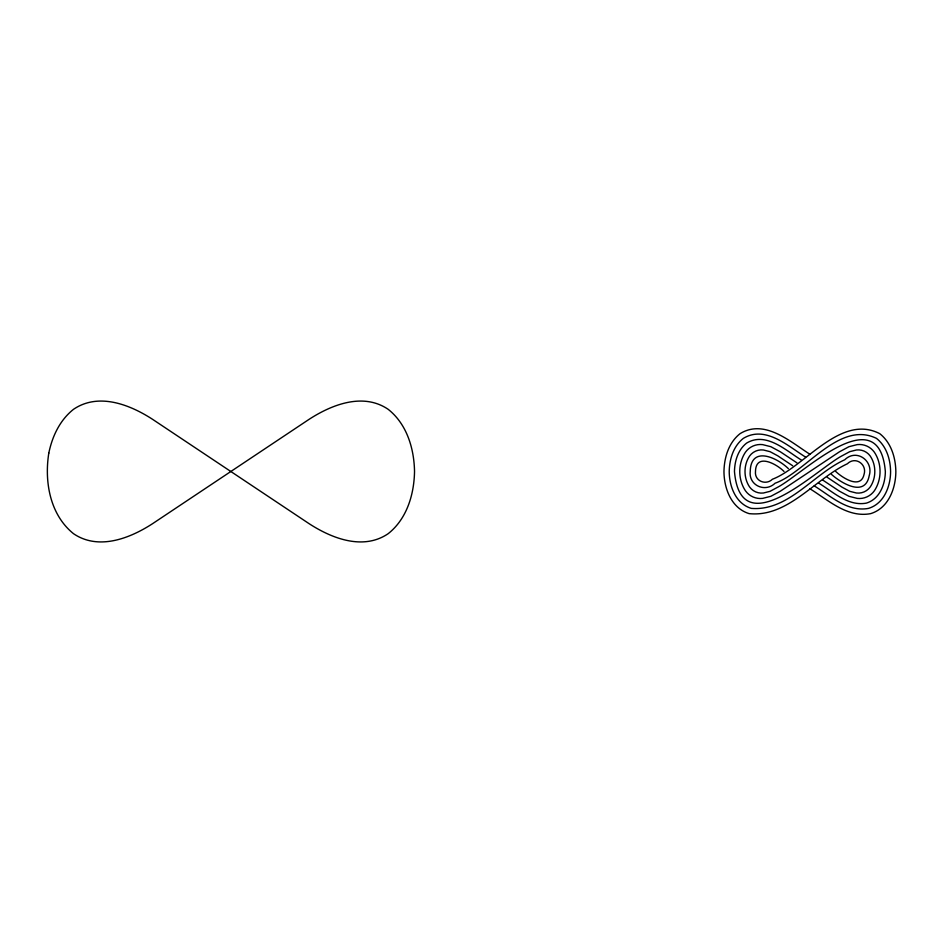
<?xml version="1.0" encoding="UTF-8"?>
<svg xmlns="http://www.w3.org/2000/svg" width="943" height="943" viewBox="0 0 943 943"><rect width="100%" height="100%" fill="white"/><g stroke="black" fill="none" stroke-linecap="round" stroke-linejoin="round"><path stroke-width="1.41" d="M809.907 454.255C790.14 441.583 764.525 418.621 740.066 433.662C728.656 442.656 724.236 457.461 723.965 471.5C724.035 488.533 731.426 508.194 749.119 513.629C788.042 517.624 815.082 478.82 847.38 463.767C855.336 455.94 867.195 464.298 864.071 474.329C860.7 489.9 842.193 477.665 835.781 471.5M805.593 457.131C787.935 445.956 765.233 425.045 743.332 438.377C733.336 446.239 729.446 459.206 729.222 471.5C729.269 486.423 735.776 503.645 751.276 508.383C788.324 511.471 813.644 473.763 844.728 459.783C856.609 448.184 873.796 461.021 869.198 475.72C865.12 497.763 841.121 483.028 831.467 474.376M801.279 459.995C785.731 450.353 765.94 431.458 746.608 443.092C738.015 449.823 734.668 460.95 734.467 471.5C740.833 545.467 816.827 469.013 842.075 455.799L849.761 451.673L856.409 449.988A14.805 14.805 0 0 1 870.236 456.047C876.33 465.123 876.33 477.877 870.236 486.953A14.805 14.805 0 0 1 856.409 493.012L849.761 491.327L842.075 487.201L827.152 477.252M796.965 462.872L780.391 451.827L770.855 446.699L762.592 444.613A18.389 18.389 0 0 0 745.441 452.216C737.874 463.543 737.874 479.445 745.441 490.784A18.389 18.389 0 0 0 762.604 498.387L770.855 496.301L780.391 491.173L839.423 451.827L848.959 446.699L857.211 444.613A18.389 18.389 0 0 1 874.373 452.216C881.941 463.543 881.941 479.445 874.373 490.784A18.389 18.389 0 0 1 857.211 498.387L848.959 496.301L839.423 491.173L822.838 480.128M792.662 465.748L777.739 455.799L770.054 451.673L763.406 449.988A14.805 14.805 0 0 0 749.579 456.047C743.485 465.123 743.485 477.877 749.579 486.953A14.805 14.805 0 0 0 763.406 493.012L770.054 491.327L777.739 487.201C802.988 473.987 878.982 397.533 885.347 471.5C885.3 484.313 879.689 499.083 866.369 503.126C847.91 506.521 833.058 491.786 818.536 483.005M788.348 468.624C776.855 457.331 750.758 445.485 750.227 471.5C748.589 485.374 765.15 492.894 775.087 483.217C805.558 472.561 839.282 420.201 876.471 438.377C886.479 446.239 890.369 459.206 890.593 471.5C890.546 486.423 884.039 503.645 868.538 508.383C847.639 512.32 830.63 495.959 814.222 485.869M784.034 471.5C776.832 464.097 755.85 452.44 755.484 471.5C754.4 480.965 765.775 485.751 772.435 479.233C804.355 467.162 840.496 413.364 879.748 433.662C891.159 442.656 895.579 457.461 895.85 471.5C895.779 488.533 888.389 508.194 870.695 513.629C847.356 518.108 828.225 500.12 809.907 488.745M48.8 453.123C44.25 481.673 49.944 514.701 73.53 533.703C98.532 550.677 129.863 538.429 152.672 523.613L309.009 419.387C331.818 404.571 363.149 392.323 388.151 409.297C406.857 424.102 414.095 448.432 414.531 471.5C414.095 494.568 406.857 518.898 388.151 533.703C363.149 550.677 331.818 538.429 309.009 523.613L152.672 419.387C129.863 404.571 98.532 392.323 73.53 409.297C59.857 420.154 52.254 436.314 48.8 453.123"/></g></svg>
